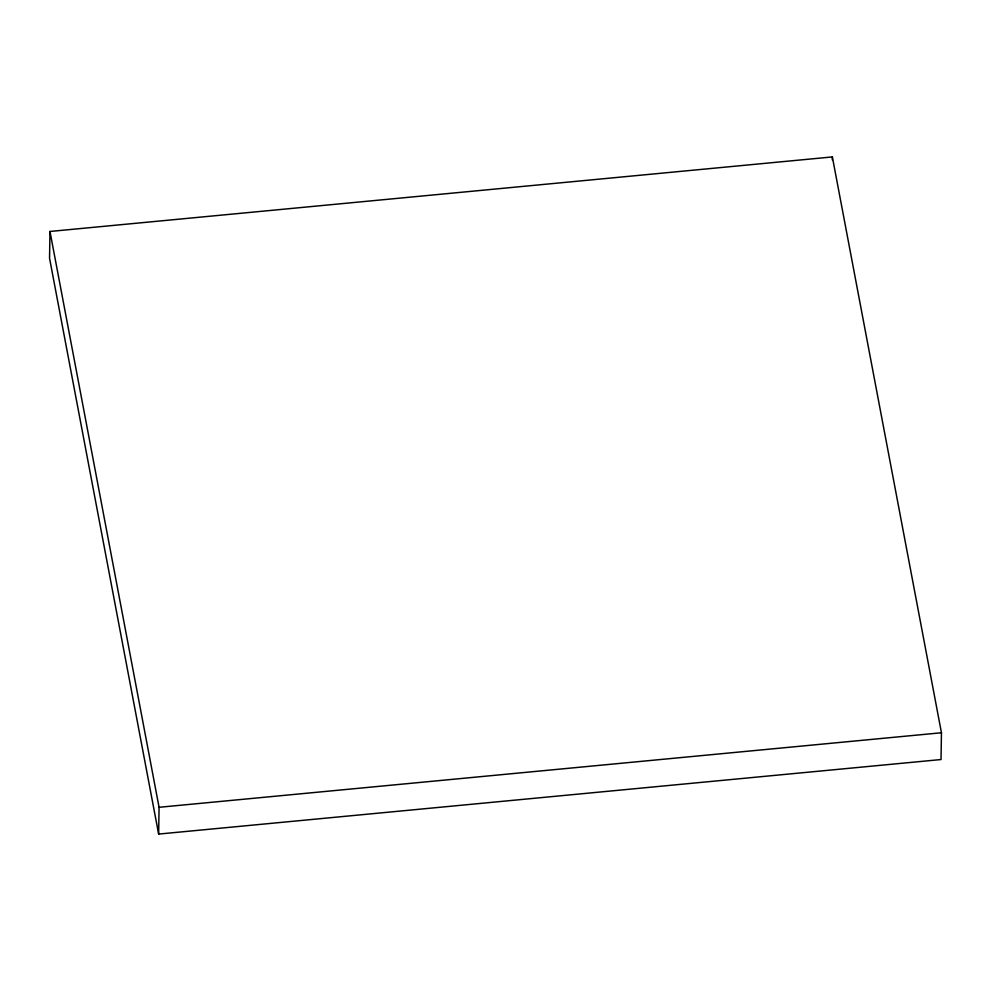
<?xml version="1.0" encoding="UTF-8"?>
<svg xmlns="http://www.w3.org/2000/svg" width="991" height="991" viewBox="0 0 991 991"><rect width="100%" height="100%" fill="white"/><g stroke="black" fill="none" stroke-linecap="round" stroke-linejoin="round"><path stroke-width="1.49" d="M49.971 231.46L49.55 258.242L158.647 834.075L941.029 759.54L941.45 732.758L832.353 156.925L49.971 231.46L159.068 807.293L158.647 834.075M832.304 159.898L832.353 156.925M159.068 807.293L941.45 732.758"/></g></svg>
